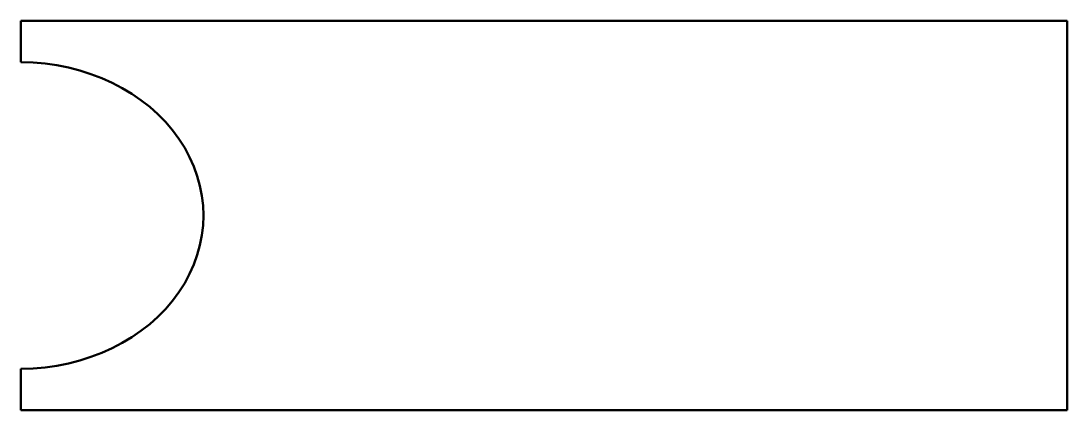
# Model space of a CAD drawing. Header units: millimetres. Extents: x 0 to 430, y 0 to 160.
import ezdxf

# ---------------------------------------------------------------- set-up
doc = ezdxf.new("R2010")
doc.units = ezdxf.units.MM
doc.layers.add('IV_OUTER_PROFILE', color=7, linetype='Continuous', lineweight=50)

msp = doc.modelspace()

# ---------------------------------------------------------------- linework, layer by layer
at = {"layer": 'IV_OUTER_PROFILE'}
for p, q in [((0, 160), (430, 160)), ((0, 143), (0, 160)), ((430, 160), (430, 0)), ((0, 0), (0, 17)), ((430, 0), (0, 0))]:
    msp.add_line(p, q, dxfattribs=at)
msp.add_ellipse((0, 80), major_axis=(-75, 0), ratio=0.84, start_param=1.570796, end_param=-1.570796, dxfattribs=at)

doc.saveas('drawing.dxf')
